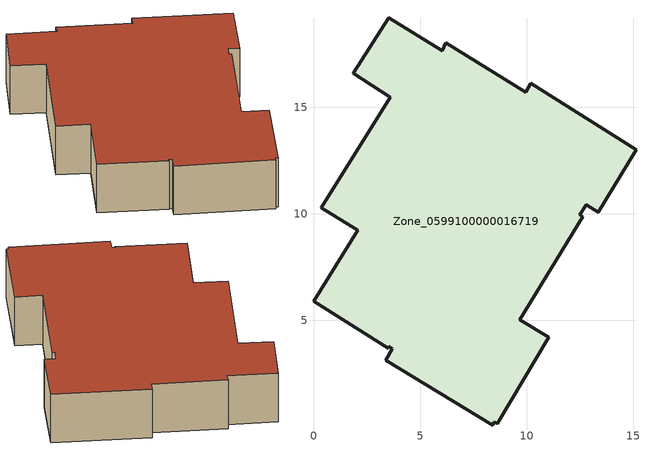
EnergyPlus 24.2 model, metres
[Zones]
Zone_0599100000016719
 floor ground (C_G): 3.53,19.19 6.04,17.65 6.2,18.01 9.95,15.7 10.2,16.11 15.13,13.01 13.36,10.07 12.8,10.42 12.49,9.95 12.62,9.85 9.68,5.02 11.04,4.2 8.62,0.14 8.48,0.24 8.4,0.08 3.39,3.11 3.7,3.67 3.52,3.78 3.5,3.7 0,5.9 2.08,9.22 0.37,10.29 3.59,15.47 1.86,16.58 z0
 wall outside (C_F): 6.04,17.65 3.53,19.19 1.86,16.58 3.59,15.47 0.37,10.29 2.08,9.22 0,5.9 3.5,3.7 3.52,3.78 3.7,3.67 3.39,3.11 8.4,0.08 8.48,0.24 8.62,0.14 11.04,4.2 9.68,5.02 12.62,9.85 12.49,9.95 12.8,10.42 13.36,10.07 15.13,13.01 10.2,16.11 9.95,15.7 6.2,18.01 6.04,17.65 z0:3.43
 roof outside (C_R): 8.48,0.24 8.62,0.14 11.04,4.2 9.68,5.02 12.62,9.85 12.49,9.95 12.8,10.42 13.36,10.07 15.13,13.01 10.2,16.11 9.95,15.7 6.2,18.01 6.04,17.65 3.53,19.19 1.86,16.58 3.59,15.47 0.37,10.29 2.08,9.22 0,5.9 3.5,3.7 3.52,3.78 3.7,3.67 3.39,3.11 8.4,0.08 z3.43
[BUILDING]
Pand.0599100000016719: North Axis=0; Terrain=City; Loads Convergence Tolerance Value=0.04; Temperature Convergence Tolerance Value=0.4; Solar Distribution=FullExterior; Maximum Number of Warmup Days=25; Minimum Number of Warmup Days=1
[Site:Location]
Rotterdam.The.Hague.AP_ZH_NLD Design_Conditions: Latitude=51.96; Longitude=4.45; Time Zone=1; Elevation=-4.5
[SITE:GROUNDTEMPERATURE:BUILDINGSURFACE]
18, 18, 18, 18, 18, 18, 18, 18, 18, 18, 18, 18
[MATERIAL] Thermal Absorptance=0.9; Solar Absorptance=0.7; Visible Absorptance=0.7
Name | Roughness | Thickness | Conductivity | Density | Specific Heat
G.D.1965-1974 | MediumSmooth | 0.15 | 0.882353 | 540 | 1210
F.D.1965-1974 | Rough | 0.3 | 0.697674 | 1920 | 840
R.D.1965-1974 | MediumRough | 0.2 | 0.232558 | 1500 | 1000
[CONSTRUCTION]
C_G: G.D.1965-1974
C_F: F.D.1965-1974
C_R: R.D.1965-1974
[ZONE]
Zone_0599100000016719: Type=1; Multiplier=1; Ceiling Height=Autocalculate; Volume=Autocalculate; Floor Area=autocalculate; Part of Total Floor Area=Yes
[ZONEINFILTRATION:DESIGNFLOWRATE]
Infil_Zone_0599100000016719: Zone or ZoneList or Space or SpaceList=Zone_0599100000016719; Schedule=AlwaysOn; Design Flow Rate Calculation Method=Flow/Area; Flow Rate per Floor Area=0.0042; Constant Term Coefficient=1; Temperature Term Coefficient=0; Velocity Term Coefficient=0; Velocity Squared Term Coefficient=0
[HVACTEMPLATE:ZONE:IDEALLOADSAIRSYSTEM]
Zone_0599100000016719: Maximum Heating Supply Air Temperature=50; Minimum Cooling Supply Air Temperature=13; Maximum Heating Supply Air Humidity Ratio=0.0156; Minimum Cooling Supply Air Humidity Ratio=0.0077; Heating Limit=NoLimit; Cooling Limit=NoLimit; Dehumidification Control Type=ConstantSensibleHeatRatio; Cooling Sensible Heat Ratio=0.7; Dehumidification Setpoint=60; Humidification Control Type=None; Humidification Setpoint=30; Outdoor Air Method=None; Outdoor Air Flow Rate per Person=0.00944; Outdoor Air Flow Rate per Zone Floor Area=0; Outdoor Air Flow Rate per Zone=0; Demand Controlled Ventilation Type=None; Outdoor Air Economizer Type=NoEconomizer; Heat Recovery Type=None; Sensible Heat Recovery Effectiveness=0.7; Latent Heat Recovery Effectiveness=0.65
[ZONECONTROL:THERMOSTAT]
ThermostatControl_Zone_0599100000016719: Zone or ZoneList=Zone_0599100000016719; Control Type Schedule=DualSetpointControlType; Control 1=Thermostat_Zone_0599100000016719; Temperature Difference Between Cutout And Setpoint=0
[THERMOSTATSETPOINT:DUALSETPOINT]
Thermostat_Zone_0599100000016719: Heating Setpoint Temperature Schedule=HeatingSetpoint_Zone_0599100000016719; Cooling Setpoint Temperature Schedule=CoolingSetpoint_Zone_0599100000016719
[SCHEDULE:COMPACT]
HeatingSetpoint_Zone_0599100000016719: Through: 12/31, For: AllDays, Until: 24:00, 21
CoolingSetpoint_Zone_0599100000016719: Through: 12/31, For: AllDays, Until: 24:00, 24
DualSetpointControlType: Through: 12/31, For: AllDays, Until: 24:00, 4
AlwaysOn: Through: 12/31, For: AllDays, Until: 24:00, 1
